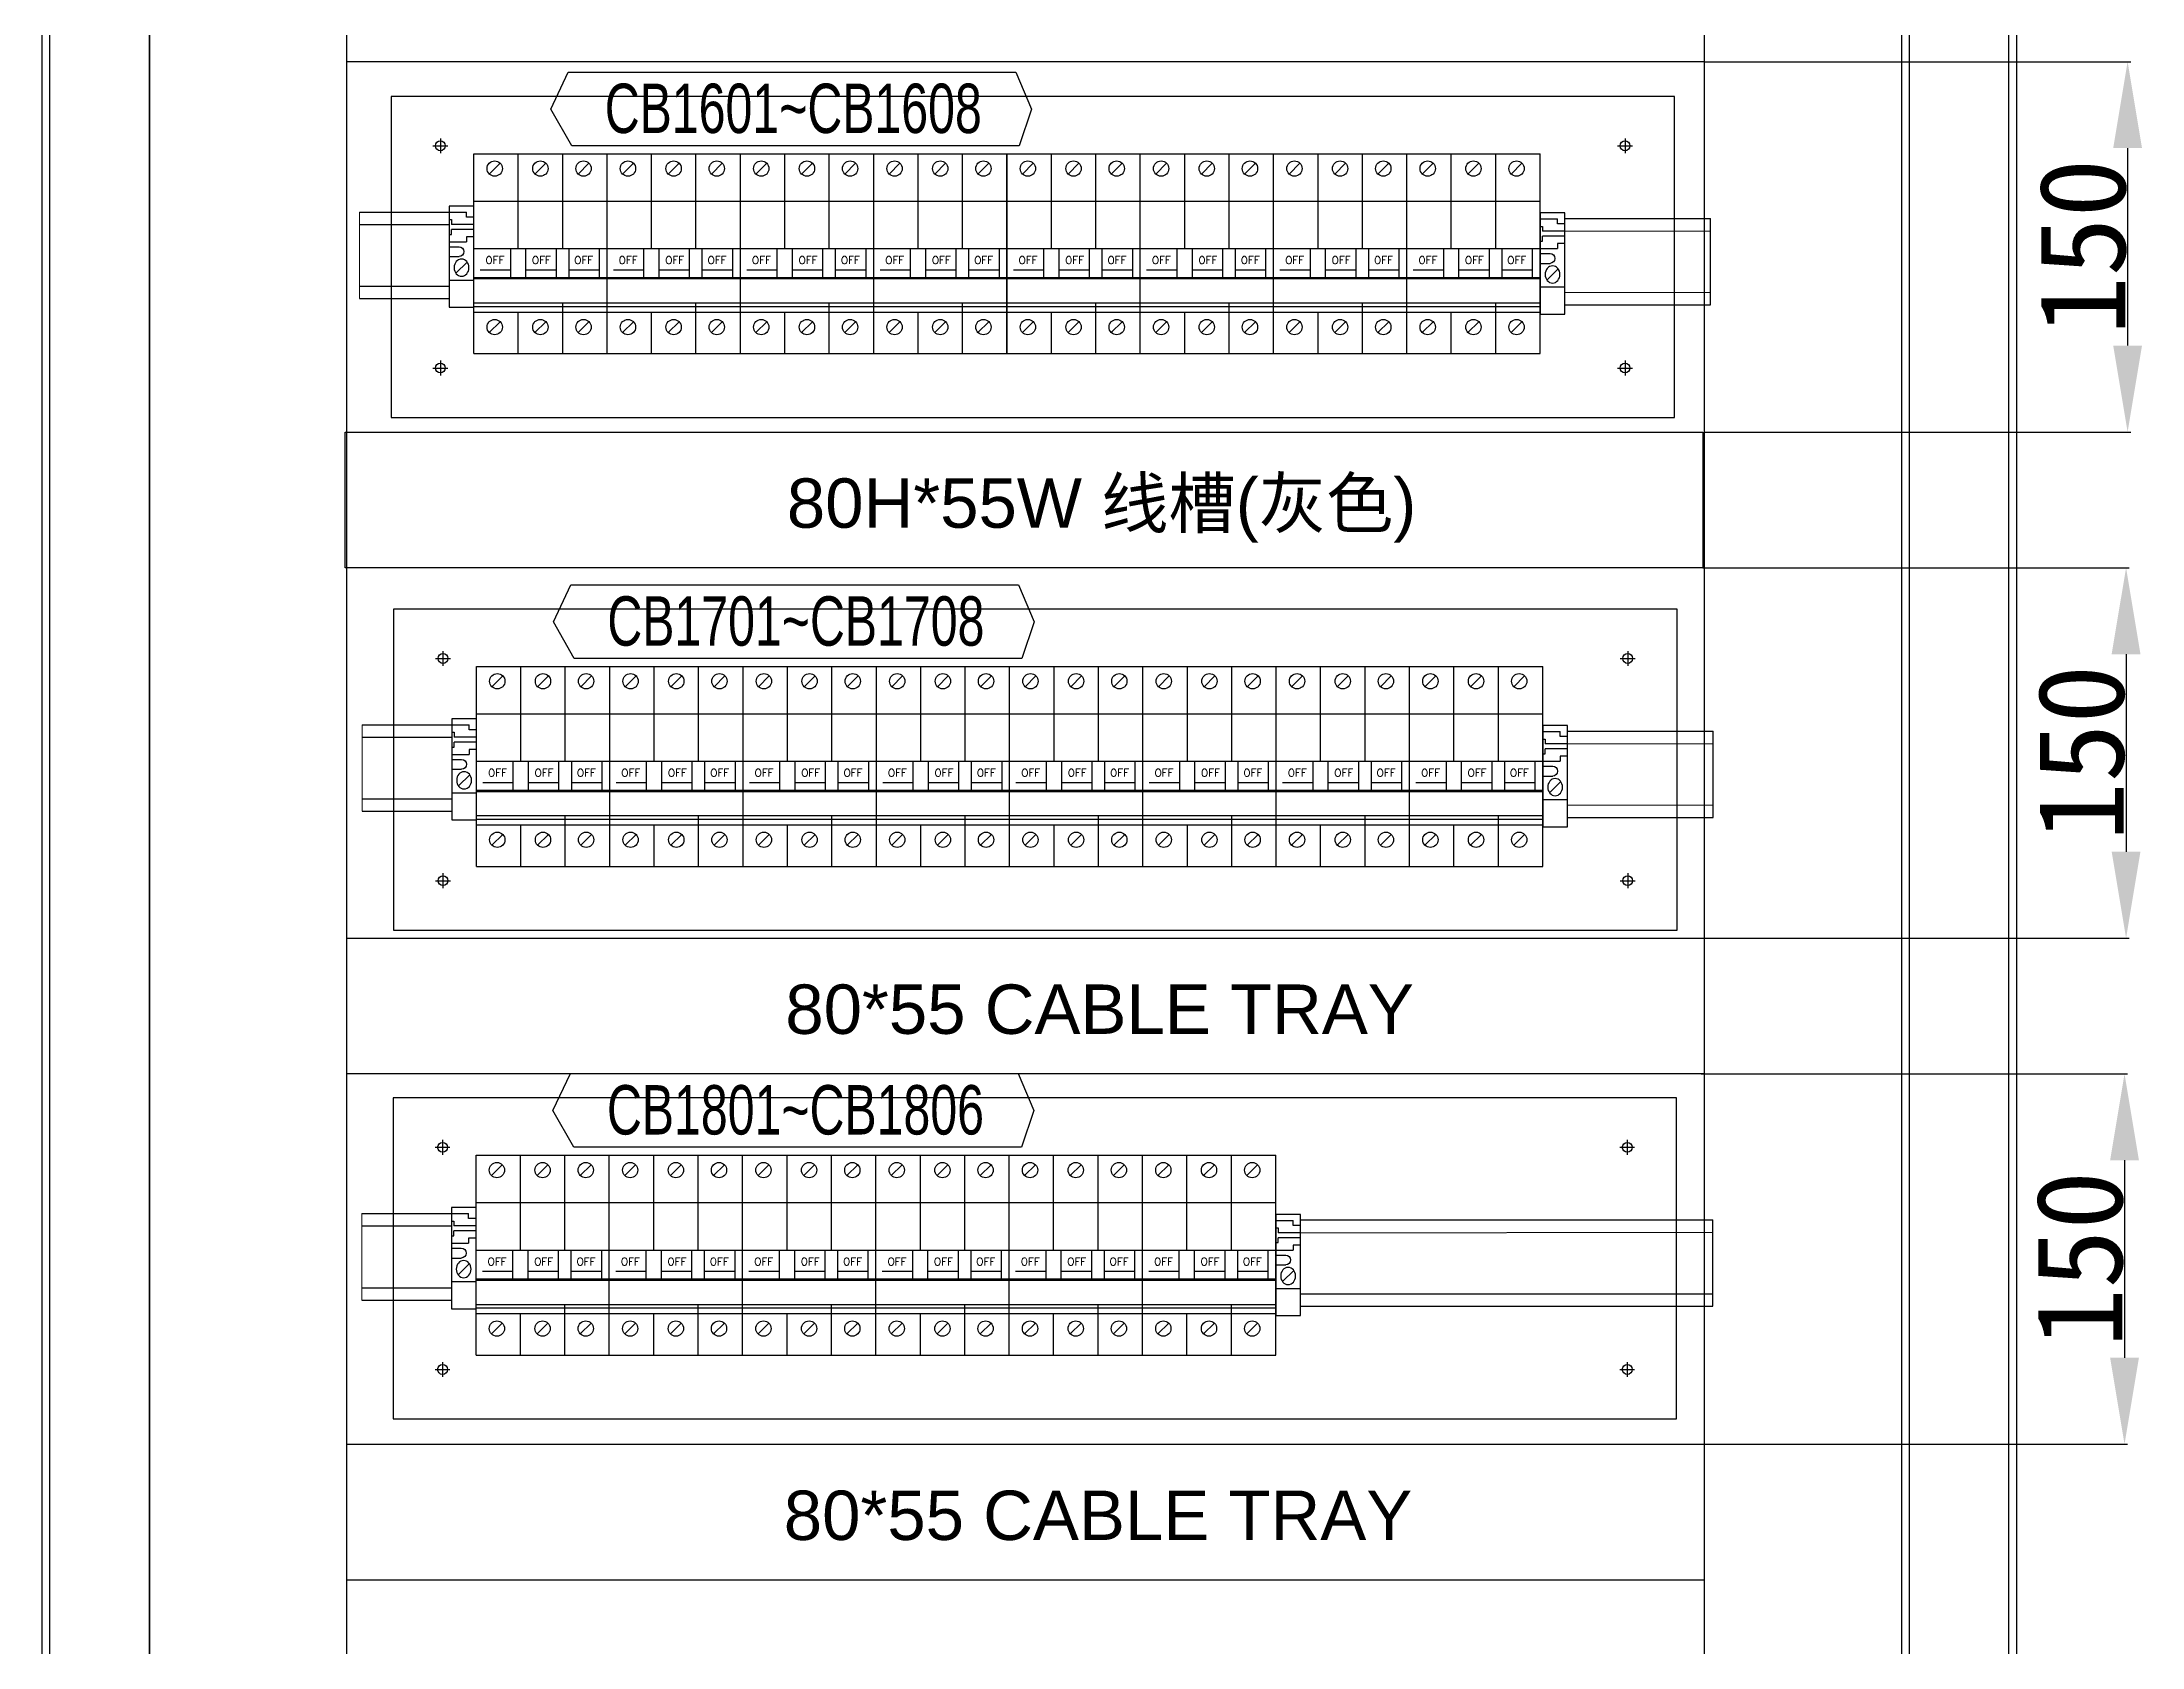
# Model space of a CAD drawing. Extents: x 81437 to 204847, y -54769 to -29444.
# Drawn here: x 92964 to 93815, y -35774 to -35124 of the extents above; entities that cross this region are included whole.
import ezdxf
from ezdxf.enums import TextEntityAlignment as Align
from ezdxf.lldxf.tags import DXFTag

# ---------------------------------------------------------------- set-up
doc = ezdxf.new("R2010")
doc.units = 0
doc.header["$LTSCALE"] = 100
doc.header["$MEASUREMENT"] = 0
for name, color, linetype in [('COMPONENT', 7, 'Continuous'), ('PSU', 12, 'Continuous'), ('TEXT', 7, 'Continuous')]:
    doc.layers.add(name, color=color, linetype=linetype)
doc.layers.add('细实线', color=7, linetype='Continuous', lineweight=20)
doc.styles.add('HZ', font='arial.ttf', dxfattribs={"width": 0.7})
doc.styles.add('ROMANS', font='romans', dxfattribs={"width": 0.8, "height": 2})
doc.styles.get("Standard").update_dxf_attribs({"font": ''})
doc.styles.get('Standard').set_extended_font_data('SimSun')
tags = doc.linetypes.add('CENTER2', pattern=[1.125, 0.75, -0.125, 0.125, -0.125]).pattern_tags.tags
tags[10:11] = [DXFTag(74, 4), DXFTag(75, 0), DXFTag(340, '0'), DXFTag(46, 1.0), DXFTag(50, 0.0), DXFTag(44, 0.0), DXFTag(45, 0.0)]
tags[8:9] = [DXFTag(74, 4), DXFTag(75, 0), DXFTag(340, '0'), DXFTag(46, 1.0), DXFTag(50, 0.0), DXFTag(44, 0.0), DXFTag(45, 0.0)]
tags[6:7] = [DXFTag(74, 4), DXFTag(75, 0), DXFTag(340, '0'), DXFTag(46, 1.0), DXFTag(50, 0.0), DXFTag(44, 0.0), DXFTag(45, 0.0)]
tags[4:5] = [DXFTag(74, 4), DXFTag(75, 0), DXFTag(340, '0'), DXFTag(46, 1.0), DXFTag(50, 0.0), DXFTag(44, 0.0), DXFTag(45, 0.0)]
tags = doc.linetypes.add('HIDDEN', pattern=[0.375, 0.25, -0.125]).pattern_tags.tags
tags[6:7] = [DXFTag(74, 4), DXFTag(75, 0), DXFTag(340, '0'), DXFTag(46, 1.0), DXFTag(50, 0.0), DXFTag(44, 0.0), DXFTag(45, 0.0)]
tags[4:5] = [DXFTag(74, 4), DXFTag(75, 0), DXFTag(340, '0'), DXFTag(46, 1.0), DXFTag(50, 0.0), DXFTag(44, 0.0), DXFTag(45, 0.0)]
doc.dimstyles.new('ISO-25', dxfattribs={"dimtxt": 35, "dimasz": 35, "dimexe": 1.25, "dimexo": 0.625, "dimtad": 1, "dimtoh": 1, "dimdec": 0, "dimtxsty": 'Standard', "dimcen": 2.5, "dimadec": 0, "dimazin": 0, "dimtfac": 1, "dimtdec": 0, "dimtmove": 0, "dimatfit": 3, "dimfxl": 1, "dimarcsym": 0})

# ---------------------------------------------------------------- blocks, each defined once
blk = doc.blocks.new('*D190')
at = {"color": 0, "lineweight": -2, "transparency": 16777216}
for p, q in [((93638, -35132.27), (93810.76, -35132.27)), ((93809.51, -35167.27), (93809.51, -35247.27)), ((93638, -35282.27), (93810.76, -35282.27))]:
    blk.add_line(p, q, dxfattribs=at)
at = {"color": 0, "transparency": 16777216}
for points in [[(93803.68, -35167.27), (93815.35, -35167.27), (93809.51, -35132.27)], [(93803.68, -35247.27), (93815.35, -35247.27), (93809.51, -35282.27)]]:
    blk.add_solid(points, dxfattribs=at)
at = {"layer": 'Defpoints', "color": 0, "transparency": 16777216}
for p in [(93637.37, -35132.27), (93637.37, -35282.27), (93809.51, -35282.27)]:
    blk.add_point(p, dxfattribs=at)
at = {"color": 0, "transparency": 16777216, "insert": (93791.39, -35207.27), "char_height": 35, "attachment_point": 5, "rotation": 90}
blk.add_mtext('150', dxfattribs=at)
blk = doc.blocks.new('*D191')
at = {"color": 0, "lineweight": -2, "transparency": 16777216}
for p, q in [((93637.37, -35337.27), (93810.14, -35337.27)), ((93808.89, -35372.27), (93808.89, -35452.27)), ((93637.37, -35487.27), (93810.14, -35487.27))]:
    blk.add_line(p, q, dxfattribs=at)
at = {"color": 0, "transparency": 16777216}
for points in [[(93803.05, -35372.27), (93814.72, -35372.27), (93808.89, -35337.27)], [(93803.05, -35452.27), (93814.72, -35452.27), (93808.89, -35487.27)]]:
    blk.add_solid(points, dxfattribs=at)
at = {"layer": 'Defpoints', "color": 0, "transparency": 16777216}
for p in [(93636.75, -35337.27), (93636.75, -35487.27), (93808.89, -35487.27)]:
    blk.add_point(p, dxfattribs=at)
at = {"color": 0, "transparency": 16777216, "insert": (93790.76, -35412.27), "char_height": 35, "attachment_point": 5, "rotation": 90}
blk.add_mtext('150', dxfattribs=at)
blk = doc.blocks.new('*D192')
at = {"color": 0, "lineweight": -2, "transparency": 16777216}
for p, q in [((93636.75, -35542.27), (93809.51, -35542.27)), ((93808.26, -35577.27), (93808.26, -35657.27)), ((93636.75, -35692.27), (93809.51, -35692.27))]:
    blk.add_line(p, q, dxfattribs=at)
at = {"color": 0, "transparency": 16777216}
for points in [[(93802.43, -35577.27), (93814.1, -35577.27), (93808.26, -35542.27)], [(93802.43, -35657.27), (93814.1, -35657.27), (93808.26, -35692.27)]]:
    blk.add_solid(points, dxfattribs=at)
at = {"layer": 'Defpoints', "color": 0, "transparency": 16777216}
for p in [(93636.12, -35542.27), (93636.12, -35692.27), (93808.26, -35692.27)]:
    blk.add_point(p, dxfattribs=at)
at = {"color": 0, "transparency": 16777216, "insert": (93790.14, -35617.27), "char_height": 35, "attachment_point": 5, "rotation": 90}
blk.add_mtext('150', dxfattribs=at)
blk = doc.blocks.new('空开3P')
at = {"layer": 'COMPONENT', "color": 6, "linetype": 'HIDDEN', "ltscale": 0.2}
for p, q in [((185939.19, 105389.42, 63738.88), (185943.58, 105393.8, 63738.88)), ((185957.71, 105389.42, 63738.88), (185962.1, 105393.8, 63738.88)), ((185975.2, 105389.42, 63738.88), (185979.59, 105393.8, 63738.88)), ((185939.19, 105325.23, 63738.88), (185943.58, 105329.61, 63738.88)), ((185957.71, 105325.23, 63738.88), (185962.1, 105329.61, 63738.88)), ((185975.2, 105325.23, 63738.88), (185979.59, 105329.61, 63738.88))]:
    blk.add_line(p, q, dxfattribs=at)
for centre in [(185941.39, 105391.61, 63738.88), (185959.9, 105391.61, 63738.88), (185977.39, 105391.61, 63738.88), (185941.39, 105327.42, 63738.88), (185959.9, 105327.42, 63738.88), (185977.39, 105327.42, 63738.88)]:
    blk.add_circle(centre, 3.1, dxfattribs=at)
at = {"layer": 'PSU', "linetype": 'HIDDEN', "ltscale": 0.2}
for p, q in [((185932.95, 105397.65, 63738.88), (185968.95, 105397.65, 63738.88)), ((185932.95, 105378.45, 63738.88), (185932.95, 105397.65, 63738.88)), ((185950.95, 105378.45, 63738.88), (185950.95, 105397.65, 63738.88)), ((185968.95, 105397.65, 63738.88), (185986.95, 105397.65, 63738.88)), ((185968.95, 105378.45, 63738.88), (185968.95, 105397.65, 63738.88)), ((185968.95, 105378.45, 63738.88), (185968.95, 105397.65, 63738.88)), ((185986.95, 105378.45, 63738.88), (185986.95, 105397.65, 63738.88)), ((185968.95, 105359.22, 63738.88), (185968.95, 105378.45, 63738.88)), ((185968.95, 105316.65, 63738.88), (185968.95, 105337.19, 63738.88)), ((185932.95, 105316.65, 63738.88), (185932.95, 105333.45, 63738.88)), ((185950.95, 105316.65, 63738.88), (185950.95, 105333.45, 63738.88)), ((185968.95, 105316.65, 63738.88), (185968.95, 105333.45, 63738.88)), ((185968.95, 105316.65, 63738.88), (185968.95, 105330.42, 63738.88)), ((185986.95, 105316.65, 63738.88), (185986.95, 105333.45, 63738.88)), ((185932.95, 105316.65, 63738.88), (185968.95, 105316.65, 63738.88)), ((185968.95, 105316.65, 63738.88), (185986.95, 105316.65, 63738.88))]:
    blk.add_line(p, q, dxfattribs=at)
at = {"layer": 'PSU'}
for p, q in [((185932.95, 105378.45, 63738.88), (185968.95, 105378.45, 63738.88)), ((185932.95, 105333.45, 63738.88), (185932.95, 105378.45, 63738.88)), ((185950.95, 105359.22, 63738.88), (185950.95, 105378.45, 63738.88)), ((185968.95, 105378.45, 63738.88), (185986.95, 105378.45, 63738.88)), ((185968.95, 105359.22, 63738.88), (185968.95, 105378.45, 63738.88)), ((185968.95, 105359.22, 63738.88), (185968.95, 105378.45, 63738.88)), ((185986.95, 105333.45, 63738.88), (185986.95, 105378.45, 63738.88)), ((185932.95, 105359.22, 63738.88), (185950.95, 105359.22, 63738.88)), ((185947.87, 105347.54, 63738.88), (185947.87, 105359.22, 63738.88)), ((185950.95, 105359.22, 63738.88), (185968.95, 105359.22, 63738.88)), ((185954.04, 105347.54, 63738.88), (185954.04, 105359.22, 63738.88)), ((185966.38, 105347.54, 63738.88), (185966.38, 105359.22, 63738.88)), ((185968.95, 105359.22, 63738.88), (185986.95, 105359.22, 63738.88)), ((185971.52, 105347.54, 63738.88), (185971.52, 105359.22, 63738.88)), ((185983.87, 105347.54, 63738.88), (185983.87, 105359.22, 63738.88)), ((185932.95, 105347.54, 63738.88), (185968.95, 105347.54, 63738.88)), ((185932.95, 105347.03, 63738.88), (185968.95, 105347.03, 63738.88)), ((185935.52, 105350.63, 63738.88), (185947.87, 105350.63, 63738.88)), ((185954.04, 105350.63, 63738.88), (185966.38, 105350.63, 63738.88)), ((185968.95, 105347.54, 63738.88), (185986.95, 105347.54, 63738.88)), ((185968.95, 105347.03, 63738.88), (185986.95, 105347.03, 63738.88)), ((185971.52, 105350.63, 63738.88), (185983.87, 105350.63, 63738.88)), ((185932.95, 105337.19, 63738.88), (185968.95, 105337.19, 63738.88)), ((185932.95, 105335.81, 63738.88), (185968.95, 105335.81, 63738.88)), ((185968.95, 105337.19, 63738.88), (185986.95, 105337.19, 63738.88)), ((185968.95, 105333.45, 63738.88), (185968.95, 105337.19, 63738.88)), ((185968.95, 105333.45, 63738.88), (185968.95, 105337.19, 63738.88)), ((185968.95, 105335.81, 63738.88), (185986.95, 105335.81, 63738.88)), ((185932.95, 105333.45, 63738.88), (185968.95, 105333.45, 63738.88)), ((185950.95, 105333.45, 63738.88), (185950.95, 105333.45, 63738.88)), ((185968.95, 105333.45, 63738.88), (185986.95, 105333.45, 63738.88))]:
    blk.add_line(p, q, dxfattribs=at)
at = {"layer": 'TEXT', "style": 'ROMANS'}
for p in [(185941.47, 105354.54, 63738.88), (185960.32, 105354.54, 63738.88), (185977.48, 105354.54, 63738.88)]:
    blk.add_text('OFF', height=3.086, dxfattribs=at).set_placement(p, align=Align.MIDDLE)
blk = doc.blocks.new('堵头')
at = {"color": 53}
for p, q in [((0, -41), (0, 0)), ((0, 0), (10, 0)), ((10, 0), (10, -41)), ((0, -11), (10, -11)), ((7.28, -18.33), (2.72, -13.78)), ((0, -20.55), (4, -20.55)), ((0, -24.55), (4, -24.55)), ((0, -26.55), (7, -26.55)), ((0, -29.55), (1, -29.55)), ((1, -29.55), (1, -31.55)), ((10, -31.55), (1, -31.55)), ((10, -33.55), (1, -33.55)), ((1, -35.55), (1, -33.55)), ((7, -28.55), (7, -26.55)), ((10, -28.55), (7, -28.55)), ((0, -35.55), (1, -35.55)), ((0, -38.55), (7, -38.55)), ((10, -41), (0, -41)), ((10, -36.55), (7, -36.55)), ((7, -36.55), (7, -38.55))]:
    blk.add_line(p, q, dxfattribs=at)
blk.add_arc((4, -22.55), 2, 270, 90, dxfattribs=at)
blk.add_ellipse((5, -16.05), major_axis=(0, -3.5), ratio=0.857143, start_param=4.712389, end_param=10.995574, dxfattribs=at)

msp = doc.modelspace()

# ---------------------------------------------------------------- linework, layer by layer
at = {"color": 7}
for p, q in [((92964.5, -36108.75), (92964.5, -33998.75)), ((92964.5, -36108.75), (92964.5, -33998.75)), ((93764.5, -33998.75), (93764.5, -36108.75)), ((93764.5, -33998.75), (93764.5, -36108.75)), ((93008, -35955.25), (93008, -34042.25)), ((93008, -34122.75), (93008, -35923.05)), ((93721, -34120.25), (93721, -35955.25))]:
    msp.add_line(p, q, dxfattribs=at)
at = {"color": 7, "linetype": 'HIDDEN'}
for p, q in [((92967.7, -35998.75), (92967.7, -33998.75)), ((92967.7, -35998.75), (92967.7, -33998.75)), ((93761.3, -33998.75), (93761.3, -35998.75)), ((93761.3, -33998.75), (93761.3, -35998.75))]:
    msp.add_line(p, q, dxfattribs=at)
at = {"color": 4, "linetype": 'CENTER2'}
for p, q in [((93125.9, -35163.35), (93125.9, -35169.35)), ((93605.9, -35163.35), (93605.9, -35169.35)), ((93122.9, -35166.35), (93128.9, -35166.35)), ((93602.9, -35166.35), (93608.9, -35166.35)), ((93122.9, -35256.35), (93128.9, -35256.35)), ((93125.9, -35253.35), (93125.9, -35259.35)), ((93602.9, -35256.35), (93608.9, -35256.35)), ((93605.9, -35253.35), (93605.9, -35259.35)), ((93123.96, -35374.01), (93129.96, -35374.01)), ((93126.96, -35371.01), (93126.96, -35377.01)), ((93603.96, -35374.01), (93609.96, -35374.01)), ((93606.96, -35371.01), (93606.96, -35377.01)), ((93126.96, -35461.01), (93126.96, -35467.01)), ((93606.96, -35461.01), (93606.96, -35467.01)), ((93123.96, -35464.01), (93129.96, -35464.01)), ((93603.96, -35464.01), (93609.96, -35464.01)), ((93123.79, -35572), (93129.79, -35572)), ((93126.79, -35569), (93126.79, -35575)), ((93603.79, -35572), (93609.79, -35572)), ((93606.79, -35569), (93606.79, -35575)), ((93126.79, -35659), (93126.79, -35665)), ((93606.79, -35659), (93606.79, -35665)), ((93123.79, -35662), (93129.79, -35662)), ((93603.79, -35662), (93609.79, -35662))]:
    msp.add_line(p, q, dxfattribs=at)
at = {"linetype": 'CENTER2'}
for p, q in [((93125.81, -35166.35), (93125.99, -35166.35)), ((93125.9, -35166.44), (93125.9, -35166.26)), ((93605.81, -35166.35), (93605.99, -35166.35)), ((93605.9, -35166.44), (93605.9, -35166.26)), ((93125.81, -35256.35), (93125.99, -35256.35)), ((93125.9, -35256.44), (93125.9, -35256.26)), ((93605.81, -35256.35), (93605.99, -35256.35)), ((93605.9, -35256.44), (93605.9, -35256.26)), ((93126.87, -35374.01), (93127.05, -35374.01)), ((93126.96, -35374.1), (93126.96, -35373.92)), ((93606.87, -35374.01), (93607.05, -35374.01)), ((93606.96, -35374.1), (93606.96, -35373.92)), ((93126.87, -35464.01), (93127.05, -35464.01)), ((93126.96, -35464.1), (93126.96, -35463.92)), ((93606.87, -35464.01), (93607.05, -35464.01)), ((93606.96, -35464.1), (93606.96, -35463.92)), ((93126.7, -35572), (93126.88, -35572)), ((93126.79, -35572.09), (93126.79, -35571.91)), ((93606.7, -35572), (93606.88, -35572)), ((93606.79, -35572.09), (93606.79, -35571.91)), ((93126.7, -35662), (93126.88, -35662)), ((93126.79, -35662.09), (93126.79, -35661.91)), ((93606.7, -35662), (93606.88, -35662)), ((93606.79, -35662.09), (93606.79, -35661.91))]:
    msp.add_line(p, q, dxfattribs=at)
at = {"color": 6}
for p, q in [((93093.19, -35193.21, -63738.88), (93129.47, -35193.21, -62238.04)), ((93093.19, -35198.21, -63738.88), (93129.47, -35198.21, -62238.04)), ((93581.51, -35195.77, 1500.84), (93640.54, -35195.77)), ((93640.54, -35230.77), (93640.54, -35195.77)), ((93581.51, -35200.97, 1500.84), (93640.54, -35200.77)), ((93093.19, -35223.21, -63738.88), (93129.47, -35223.21, -62238.04)), ((93093.19, -35228.21, -63738.88), (93129.47, -35228.21, -62238.04)), ((93581.51, -35225.66, 1500.84), (93640.54, -35225.72)), ((93581.51, -35230.77, 1500.84), (93640.54, -35230.77)), ((93094.25, -35400.87, -63738.88), (93130.53, -35400.87, -62238.04)), ((93582.57, -35403.43, 1500.84), (93641.61, -35403.43)), ((93641.61, -35438.43), (93641.61, -35403.43)), ((93094.25, -35405.87, -63738.88), (93130.53, -35405.87, -62238.04)), ((93582.57, -35408.63, 1500.84), (93641.61, -35408.43)), ((93094.25, -35430.87, -63738.88), (93130.53, -35430.87, -62238.04)), ((93094.25, -35435.87, -63738.88), (93130.53, -35435.87, -62238.04)), ((93582.57, -35433.32, 1500.84), (93641.61, -35433.37)), ((93582.57, -35438.43, 1500.84), (93641.61, -35438.43)), ((93094.08, -35598.86, -63738.88), (93130.36, -35598.86, -62238.04)), ((93094.08, -35603.86, -63738.88), (93130.36, -35603.86, -62238.04)), ((93474.39, -35601.42, 1500.84), (93641.43, -35601.42)), ((93474.39, -35606.62, 1500.84), (93641.43, -35606.42)), ((93641.43, -35636.42), (93641.43, -35601.42)), ((93094.08, -35628.86, -63738.88), (93130.36, -35628.86, -62238.04)), ((93474.39, -35631.32, 1500.84), (93641.43, -35631.37)), ((93094.08, -35633.86, -63738.88), (93130.36, -35633.86, -62238.04)), ((93474.39, -35636.42, 1500.84), (93641.43, -35636.42))]:
    msp.add_line(p, q, dxfattribs=at)
for points in [[(93008, -35877.75), (93088, -35877.75), (93088, -34077.25), (93008, -34077.25)], [(93638, -35877.75), (93718, -35877.75), (93718, -34077.25), (93638, -34077.25)], [(93105.9, -35276.35), (93625.9, -35276.35), (93625.9, -35146.35), (93105.9, -35146.35)], [(93106.96, -35484.01), (93626.96, -35484.01), (93626.96, -35354.01), (93106.96, -35354.01)], [(93088, -35487.27), (93638, -35487.27), (93638, -35542.27), (93088, -35542.27)], [(93106.79, -35682), (93626.79, -35682), (93626.79, -35552), (93106.79, -35552)], [(93088, -35692.27), (93638, -35692.27), (93638, -35747.27), (93088, -35747.27)]]:
    msp.add_lwpolyline(points, close=True)
at = {"elevation": 63738.88}
for points in [[(93088, -35077.27), (93638, -35077.27), (93638, -35132.27), (93088, -35132.27)], [(93087.37, -35282.27), (93637.37, -35282.27), (93637.37, -35337.27), (93087.37, -35337.27)]]:
    msp.add_lwpolyline(points, close=True, dxfattribs=at)
at = {"color": 3}
for points in [[(93177.73, -35136.49), (93359.08, -35136.49), (93365.42, -35151.49), (93360.46, -35166.3), (93179.11, -35166.3), (93170.62, -35151.49), (93177.73, -35136.49)], [(93178.8, -35344.15), (93360.15, -35344.15), (93366.48, -35359.15), (93361.52, -35373.96), (93180.17, -35373.96), (93171.68, -35359.15), (93178.8, -35344.15)], [(93178.62, -35542.14), (93359.97, -35542.14), (93366.31, -35557.14), (93361.35, -35571.95), (93180, -35571.95), (93171.51, -35557.14), (93178.62, -35542.14)]]:
    msp.add_lwpolyline(points, dxfattribs=at)
for centre in [(93125.9, -35166.35), (93605.9, -35166.35), (93125.9, -35256.35), (93605.9, -35256.35), (93126.96, -35374.01), (93606.96, -35374.01), (93126.96, -35464.01), (93606.96, -35464.01), (93126.79, -35572), (93606.79, -35572), (93126.79, -35662), (93606.79, -35662)]:
    msp.add_circle(centre, 2)
at = {"layer": '细实线', "color": 6}
for p, q in [((93093.19, -35193.21, -63738.88), (93093.19, -35228.21, -63738.88)), ((93094.25, -35400.87, -63738.88), (93094.25, -35435.87, -63738.88)), ((93094.08, -35598.86, -63738.88), (93094.08, -35633.86, -63738.88))]:
    msp.add_line(p, q, dxfattribs=at)

# ---------------------------------------------------------------- block references
at = {"xscale": -1, "rotation": 180}
for p in [(93129.47, -35231.76, -62238.04), (93571.51, -35234.52, 1500.84), (93130.53, -35439.42, -62238.04), (93572.57, -35442.18, 1500.84), (93130.36, -35637.41, -62238.04), (93464.39, -35640.18, 1500.84)]:
    msp.add_blockref('堵头', p, dxfattribs=at)
at = {"layer": '细实线'}
for p in [(-92793.48, -140567.19, -125976.91), (-92739.48, -140567.19, -125976.91), (-92685.47, -140567.19, -125976.91), (-92631.47, -140567.19, -125976.91), (-92577.46, -140567.19, -125976.91), (-92523.46, -140567.19, -62238.04), (-92469.45, -140567.19, -62238.04), (-92415.45, -140567.19, -62238.04), (-92792.42, -140774.85, -125976.91), (-92738.41, -140774.85, -125976.91), (-92684.41, -140774.85, -125976.91), (-92630.4, -140774.85, -125976.91), (-92576.4, -140774.85, -125976.91), (-92522.39, -140774.85, -62238.04), (-92468.39, -140774.85, -62238.04), (-92414.38, -140774.85, -62238.04), (-92792.59, -140972.84, -125976.91), (-92738.59, -140972.84, -125976.91), (-92684.58, -140972.84, -125976.91), (-92630.58, -140972.84, -125976.91), (-92576.57, -140972.84, -125976.91), (-92522.57, -140972.84, -62238.04)]:
    msp.add_blockref('空开3P', p, dxfattribs=at)

# ---------------------------------------------------------------- texts
at = {"color": 0, "style": 'HZ', "width": 0.7}
for s, p in [('CB1601~CB1608', (93268.89, -35161.17)), ('CB1701~CB1708', (93269.95, -35368.82)), ('CB1801~CB1806', (93269.78, -35566.82))]:
    msp.add_text(s, height=20, dxfattribs=at).set_placement(p, align=Align.CENTER)
at = {"lineweight": 0, "style": 'HZ'}
for s, p in [('80H*55W 线槽(灰色)', (93266.28, -35321.06)), ('80*55 CABLE TRAY', (93265.66, -35526.06)), ('80*55 CABLE TRAY', (93265.03, -35731.06))]:
    msp.add_text(s, height=20, dxfattribs=at).set_placement(p)

# ---------------------------------------------------------------- dimensions: what is measured, and where the dimension line sits
at = {"color": 3}
for base, p1, p2, picture, middle in [((93809.51, -35282.27, 63738.88), (93637.37, -35132.27, 63738.88), (93637.37, -35282.27, 63738.88), '*D190', (93791.39, -35207.27, 63738.88)), ((93808.89, -35487.27, 63738.88), (93636.75, -35337.27, 63738.88), (93636.75, -35487.27, 63738.88), '*D191', (93790.76, -35412.27, 63738.88)), ((93808.26, -35692.27, 63738.88), (93636.12, -35542.27, 63738.88), (93636.12, -35692.27, 63738.88), '*D192', (93790.14, -35617.27, 63738.88))]:
    dim = msp.add_linear_dim(base=base, p1=p1, p2=p2, angle=90, dimstyle='ISO-25', dxfattribs=at)
    dim.commit()
    dim.dimension.update_dxf_attribs({"geometry": picture, "text_midpoint": middle})

doc.saveas('drawing.dxf')
